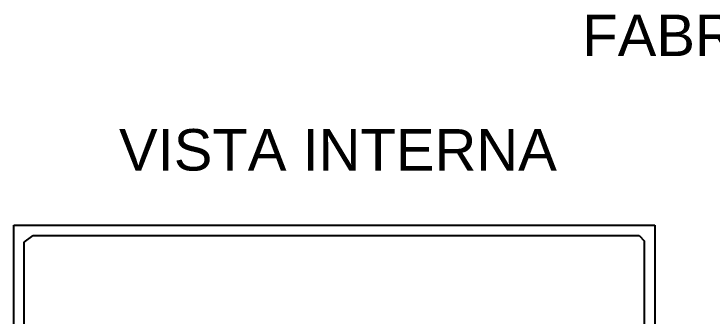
# Model space of a CAD drawing. Header units: millimetres. Extents: x -72 to 2978, y -1067 to 2817.
# Drawn here: x 962.9 to 1299.5, y 2667.6 to 2813.2 of the extents above; entities that cross this region are included whole.
import ezdxf

# ---------------------------------------------------------------- set-up
doc = ezdxf.new("R2010")
doc.units = ezdxf.units.MM
doc.styles.get("Standard").update_dxf_attribs({"font": 'arial.ttf'})

msp = doc.modelspace()

# ---------------------------------------------------------------- linework, layer by layer
for p, q in [((962.91, 2711.43), (1271.89, 2711.43)), ((962.91, 2411.43), (962.91, 2711.43)), ((1271.89, 2711.43), (1271.89, 2411.43))]:
    msp.add_line(p, q)
at = {"color": 30, "true_color": 0xf8991e}
for p, q in [((967.84, 2703.15), (972.17, 2706.43)), ((972.17, 2706.43), (1264.37, 2706.43)), ((1264.37, 2706.43), (1266.88, 2703.65)), ((967.84, 2417.56), (967.84, 2703.15)), ((1266.86, 2703.68), (1266.86, 2417.27))]:
    msp.add_line(p, q, dxfattribs=at)

# ---------------------------------------------------------------- texts
at = {"color": 6, "char_height": 20, "attachment_point": 1}
for s, width, insert in [('{\\C256;FABRIMA 2}', 175.862, (1236.97, 2812.91)), ('{\\C256;VISTA INTERNA}', 227.5814, (1013.57, 2757.7))]:
    msp.add_mtext_dynamic_manual_height_columns(s, width=width, gutter_width=12.5, heights=[0], dxfattribs=dict(at, insert=insert))

doc.saveas('drawing.dxf')
